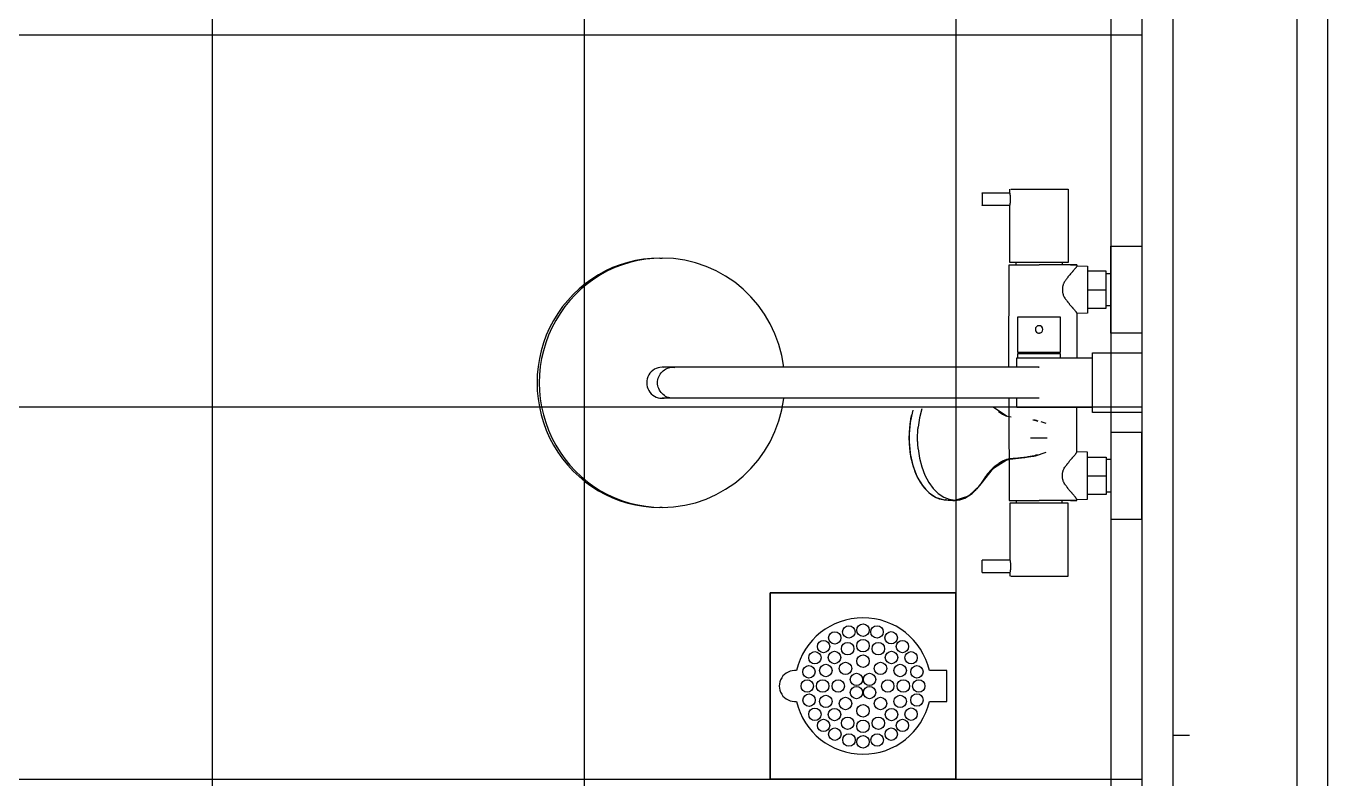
# Model space of a CAD drawing. Header units: millimetres. Extents: x -145636 to 131102, y -135903 to -7470.
# Drawn here: x 26745 to 27795, y -115773 to -115166 of the extents above; entities that cross this region are included whole.
import ezdxf

# ---------------------------------------------------------------- set-up
doc = ezdxf.new("R2010")
doc.units = ezdxf.units.MM
doc.layers.add('M_ARCHI', color=8, linetype='Continuous')

# ---------------------------------------------------------------- blocks, each defined once
blk = doc.blocks.new('RF Archi 21.10.2024')
at = {"layer": 'M_ARCHI', "color": 8}
for p, q in [((-138786, -25375.2), (-138786, -138101)), ((-138636, -126778.5), (-138636, -134028.5)), ((-138636, -126778.5), (-138636, -134028.5)), ((-138611, -134028.5), (-138611, -126778.5)), ((-138761, -129953.5), (-138761, -133253.5)), ((-138736, -129953.5), (-138736, -133278.5)), ((-138890, -131706), (-138890, -131716)), ((-138890, -131706.1), (-138890, -131706)), ((-138890, -131706), (-138890, -131706.1)), ((-138890, -131706.1), (-138890, -131706)), ((-138890, -131706), (-138867.5, -131706)), ((-138867.5, -131706), (-138867.5, -131703)), ((-138866.7, -131703), (-138844, -131703)), ((-138844, -131703), (-138820.5, -131703)), ((-138820.5, -131703), (-138820.5, -131762)), ((-138890, -131716), (-138890, -131715.8)), ((-138890, -131715.8), (-138890, -131716)), ((-138890, -131716), (-138890, -131715.8)), ((-138867.5, -131716), (-138890, -131716)), ((-138867.5, -131762), (-138867.5, -131716)), ((-138786, -131819), (-138786, -131749)), ((-138786, -131749), (-138761, -131749)), ((-138761, -131749), (-138761, -131819)), ((-139149.9, -131758.5), (-139148.1, -131758.5)), ((-138868.3, -131846.5), (-138868, -131764)), ((-138868, -131764), (-138844, -131764)), ((-138844, -131762), (-138867.5, -131762)), ((-138862.5, -131764), (-138862.5, -131762)), ((-138820.5, -131762), (-138844, -131762)), ((-138825.5, -131762), (-138825.5, -131764)), ((-138813.5, -131764), (-138813.5, -131764.8)), ((-138813.5, -131764.8), (-138805, -131765)), ((-138805, -131765), (-138805, -131803)), ((-138790, -131769), (-138805, -131769)), ((-138790, -131784), (-138790, -131769)), ((-138790, -131771), (-138786, -131771)), ((-138805, -131784), (-138790, -131784)), ((-138790, -131799), (-138790, -131784)), ((-138861, -131834.5), (-138861, -131806)), ((-138861, -131806), (-138844, -131806)), ((-138844, -131806), (-138827, -131806)), ((-138827, -131806), (-138827, -131834.5)), ((-138805, -131803), (-138813.5, -131803.2)), ((-138813.5, -131803.2), (-138813.5, -131839.1)), ((-138805, -131799), (-138790, -131799)), ((-138786, -131797), (-138790, -131797)), ((-138761, -131819), (-138786, -131819)), ((-138844, -131834.5), (-138861, -131834.5)), ((-138861, -131839), (-138861, -131835.5)), ((-138861, -131835.5), (-138844, -131835.5)), ((-138859, -131835.5), (-138859, -131834.5)), ((-138827, -131834.5), (-138844, -131834.5)), ((-138844, -131835.5), (-138827, -131835.5)), ((-138829, -131834.5), (-138829, -131835.5)), ((-138827, -131835.5), (-138827, -131839)), ((-138801, -131883), (-138801, -131835)), ((-138801, -131835), (-138761, -131835)), ((-138761, -131835), (-138761, -131883)), ((-139139.4, -131846.5), (-139148.1, -131846.5)), ((-139138.9, -131846.5), (-139139.4, -131846.5)), ((-139138.3, -131846.5), (-139138.9, -131846.5)), ((-139137.6, -131846.5), (-139138.3, -131846.5)), ((-139136.8, -131846.5), (-139137.6, -131846.5)), ((-139136, -131846.5), (-139136.8, -131846.5)), ((-139135.1, -131846.5), (-139136, -131846.5)), ((-139134.1, -131846.5), (-139135.1, -131846.5)), ((-139133.1, -131846.5), (-139134.1, -131846.5)), ((-139131.9, -131846.5), (-139133.1, -131846.5)), ((-139130.7, -131846.5), (-139131.9, -131846.5)), ((-139129.5, -131846.5), (-139130.7, -131846.5)), ((-139128.2, -131846.5), (-139129.5, -131846.5)), ((-139126.8, -131846.5), (-139128.2, -131846.5)), ((-139125.3, -131846.5), (-139126.8, -131846.5)), ((-139123.8, -131846.5), (-139125.3, -131846.5)), ((-139122.3, -131846.5), (-139123.8, -131846.5)), ((-139120.7, -131846.5), (-139122.3, -131846.5)), ((-139119, -131846.5), (-139120.7, -131846.5)), ((-139117.3, -131846.5), (-139119, -131846.5)), ((-139115.6, -131846.5), (-139117.3, -131846.5)), ((-139113.8, -131846.5), (-139115.6, -131846.5)), ((-139112, -131846.5), (-139113.8, -131846.5)), ((-139110.1, -131846.5), (-139112, -131846.5)), ((-139108.3, -131846.5), (-139110.1, -131846.5)), ((-139106.3, -131846.5), (-139108.3, -131846.5)), ((-139104.4, -131846.5), (-139106.3, -131846.5)), ((-139102.4, -131846.5), (-139104.4, -131846.5)), ((-139100.4, -131846.5), (-139102.4, -131846.5)), ((-139098.4, -131846.5), (-139100.4, -131846.5)), ((-139096.4, -131846.5), (-139098.4, -131846.5)), ((-139094.4, -131846.5), (-139096.4, -131846.5)), ((-139092.4, -131846.5), (-139094.4, -131846.5)), ((-139090.3, -131846.5), (-139092.4, -131846.5)), ((-139090, -131846.5), (-139090.3, -131846.5)), ((-138894, -131846.5), (-139090, -131846.5)), ((-138892, -131846.5), (-138894, -131846.5)), ((-138890, -131846.5), (-138892, -131846.5)), ((-138888, -131846.5), (-138890, -131846.5)), ((-138886, -131846.5), (-138888, -131846.5)), ((-138884.1, -131846.5), (-138886, -131846.5)), ((-138882.1, -131846.5), (-138884.1, -131846.5)), ((-138880.2, -131846.5), (-138882.1, -131846.5)), ((-138878.3, -131846.5), (-138880.2, -131846.5)), ((-138876.4, -131846.5), (-138878.3, -131846.5)), ((-138874.5, -131846.5), (-138876.4, -131846.5)), ((-138872.7, -131846.5), (-138874.5, -131846.5)), ((-138870.9, -131846.5), (-138872.7, -131846.5)), ((-138869.2, -131846.5), (-138870.9, -131846.5)), ((-138867.4, -131846.5), (-138869.2, -131846.5)), ((-138865.8, -131846.5), (-138867.4, -131846.5)), ((-138864.1, -131846.5), (-138865.8, -131846.5)), ((-138862.6, -131846.5), (-138864.1, -131846.5)), ((-138861, -131846.5), (-138862.6, -131846.5)), ((-138862, -131846.4), (-138862, -131839)), ((-138862, -131839), (-138801, -131839)), ((-138859.6, -131846.5), (-138861, -131846.5)), ((-138858.1, -131846.5), (-138859.6, -131846.5)), ((-138856.8, -131846.5), (-138858.1, -131846.5)), ((-138855.5, -131846.5), (-138856.8, -131846.5)), ((-138854.2, -131846.5), (-138855.5, -131846.5)), ((-138853, -131846.5), (-138854.2, -131846.5)), ((-138851.9, -131846.5), (-138853, -131846.5)), ((-138850.9, -131846.5), (-138851.9, -131846.5)), ((-138849.9, -131846.5), (-138850.9, -131846.5)), ((-138849, -131846.5), (-138849.9, -131846.5)), ((-138848.2, -131846.5), (-138849, -131846.5)), ((-138847.4, -131846.5), (-138848.2, -131846.5)), ((-138846.7, -131846.5), (-138847.4, -131846.5)), ((-138846.1, -131846.5), (-138846.7, -131846.5)), ((-138845.6, -131846.5), (-138846.1, -131846.5)), ((-138845.1, -131846.5), (-138845.6, -131846.5)), ((-138844.7, -131846.5), (-138845.1, -131846.5)), ((-138844.4, -131846.5), (-138844.7, -131846.5)), ((-138844.4, -131846.5), (-138844.2, -131846.5)), ((-138844.2, -131846.5), (-138844.4, -131846.5)), ((-138844.2, -131846.5), (-138844.1, -131846.5)), ((-138844.1, -131846.5), (-138844.2, -131846.5)), ((-138844.1, -131846.5), (-138844, -131846.5)), ((-138844, -131846.5), (-138844.1, -131846.5)), ((-139139.4, -131871.5), (-139148.1, -131871.5)), ((-139138.8, -131871.5), (-139139.4, -131871.5)), ((-139139.4, -131871.5), (-139139.4, -131871.5)), ((-139138.2, -131871.5), (-139138.8, -131871.5)), ((-139137.5, -131871.5), (-139138.2, -131871.5)), ((-139136.7, -131871.5), (-139137.5, -131871.5)), ((-139135.9, -131871.5), (-139136.7, -131871.5)), ((-139134.9, -131871.5), (-139135.9, -131871.5)), ((-139133.9, -131871.5), (-139134.9, -131871.5)), ((-139132.9, -131871.5), (-139133.9, -131871.5)), ((-139131.7, -131871.5), (-139132.9, -131871.5)), ((-139130.5, -131871.5), (-139131.7, -131871.5)), ((-139129.3, -131871.5), (-139130.5, -131871.5)), ((-139127.9, -131871.5), (-139129.3, -131871.5)), ((-139126.6, -131871.5), (-139127.9, -131871.5)), ((-139125.1, -131871.5), (-139126.6, -131871.5)), ((-139123.6, -131871.5), (-139125.1, -131871.5)), ((-139122, -131871.5), (-139123.6, -131871.5)), ((-139120.4, -131871.5), (-139122, -131871.5)), ((-139118.8, -131871.5), (-139120.4, -131871.5)), ((-139117.1, -131871.5), (-139118.8, -131871.5)), ((-139115.3, -131871.5), (-139117.1, -131871.5)), ((-139113.5, -131871.5), (-139115.3, -131871.5)), ((-139111.7, -131871.5), (-139113.5, -131871.5)), ((-139109.8, -131871.5), (-139111.7, -131871.5)), ((-139108, -131871.5), (-139109.8, -131871.5)), ((-139106, -131871.5), (-139108, -131871.5)), ((-139104.1, -131871.5), (-139106, -131871.5)), ((-139102.1, -131871.5), (-139104.1, -131871.5)), ((-139100.1, -131871.5), (-139102.1, -131871.5)), ((-139098.1, -131871.5), (-139100.1, -131871.5)), ((-139096.1, -131871.5), (-139098.1, -131871.5)), ((-139094.1, -131871.5), (-139096.1, -131871.5)), ((-139092, -131871.5), (-139094.1, -131871.5)), ((-139090, -131871.5), (-139092, -131871.5)), ((-138894, -131871.5), (-139090, -131871.5)), ((-138893.5, -131871.5), (-138894, -131871.5)), ((-138891.5, -131871.5), (-138893.5, -131871.5)), ((-138889.5, -131871.5), (-138891.5, -131871.5)), ((-138887.5, -131871.5), (-138889.5, -131871.5)), ((-138885.5, -131871.5), (-138887.5, -131871.5)), ((-138883.5, -131871.5), (-138885.5, -131871.5)), ((-138881.6, -131871.5), (-138883.5, -131871.5)), ((-138879.7, -131871.5), (-138881.6, -131871.5)), ((-138869.6, -131886.1), (-138880.8, -131879)), ((-138877.8, -131871.5), (-138879.7, -131871.5)), ((-138875.9, -131871.5), (-138877.8, -131871.5)), ((-138874, -131871.5), (-138875.9, -131871.5)), ((-138872.2, -131871.5), (-138874, -131871.5)), ((-138870.4, -131871.5), (-138872.2, -131871.5)), ((-138868.7, -131871.5), (-138870.4, -131871.5)), ((-138867, -131871.5), (-138868.7, -131871.5)), ((-138868.3, -131871.5), (-138868, -131954)), ((-138865.3, -131871.5), (-138867, -131871.5)), ((-138863.7, -131871.5), (-138865.3, -131871.5)), ((-138862.1, -131871.5), (-138863.7, -131871.5)), ((-138860.6, -131871.5), (-138862.1, -131871.5)), ((-138862, -131879), (-138862, -131871.6)), ((-138801, -131879), (-138862, -131879)), ((-138859.2, -131871.5), (-138860.6, -131871.5)), ((-138857.8, -131871.5), (-138859.2, -131871.5)), ((-138856.4, -131871.5), (-138857.8, -131871.5)), ((-138855.1, -131871.5), (-138856.4, -131871.5)), ((-138853.9, -131871.5), (-138855.1, -131871.5)), ((-138852.7, -131871.5), (-138853.9, -131871.5)), ((-138851.6, -131871.5), (-138852.7, -131871.5)), ((-138850.6, -131871.5), (-138851.6, -131871.5)), ((-138849.7, -131871.5), (-138850.6, -131871.5)), ((-138848.8, -131871.5), (-138849.7, -131871.5)), ((-138848, -131871.5), (-138848.8, -131871.5)), ((-138847.2, -131871.5), (-138848, -131871.5)), ((-138846.5, -131871.5), (-138847.2, -131871.5)), ((-138846, -131871.5), (-138846.5, -131871.5)), ((-138845.4, -131871.5), (-138846, -131871.5)), ((-138845, -131871.5), (-138845.4, -131871.5)), ((-138844.6, -131871.5), (-138845, -131871.5)), ((-138844.4, -131871.5), (-138844.6, -131871.5)), ((-138844.2, -131871.5), (-138844.4, -131871.5)), ((-138844, -131871.5), (-138844.2, -131871.5)), ((-138844, -131871.5), (-138844, -131871.5)), ((-138813.5, -131914.8), (-138813.5, -131878.8)), ((-138947.6, -131888.1), (-138949.1, -131903.5)), ((-138945.9, -131881.2), (-138948.3, -131892)), ((-138946.9, -131885.1), (-138947.6, -131888.1)), ((-138940.3, -131887.2), (-138941.5, -131894.8)), ((-138938.5, -131880.1), (-138940.3, -131887.2)), ((-138876.8, -131882.3), (-138873.6, -131884.3)), ((-138873.6, -131884.3), (-138870.8, -131885.7)), ((-138870.8, -131885.7), (-138866.4, -131886.6)), ((-138846, -131889.4), (-138848.2, -131888.9)), ((-138844.6, -131889.9), (-138846, -131889.4)), ((-138838.4, -131891.9), (-138842.4, -131890.4)), ((-138761, -131883), (-138801, -131883)), ((-138948.3, -131892), (-138949.1, -131903.5)), ((-138786, -131899), (-138786, -131969)), ((-138761, -131899), (-138786, -131899)), ((-138761, -131969), (-138761, -131899)), ((-138949.1, -131903.5), (-138947.6, -131918.8)), ((-138949.1, -131903.5), (-138948.3, -131915)), ((-138850.9, -131903.5), (-138850.8, -131903.5)), ((-138850.8, -131903.5), (-138842.2, -131903.5)), ((-138842.2, -131903.5), (-138837.4, -131903.5)), ((-138948.3, -131915), (-138945.9, -131925.7)), ((-138947.6, -131918.8), (-138946.9, -131921.9)), ((-138941.5, -131912.2), (-138940.3, -131919.7)), ((-138940.3, -131919.7), (-138938.5, -131926.8)), ((-138880.8, -131927.9), (-138869.6, -131920.9)), ((-138875.4, -131923.7), (-138871.6, -131921.6)), ((-138871.6, -131921.6), (-138867.7, -131920.5)), ((-138869.6, -131920.9), (-138861.3, -131919.8)), ((-138867.7, -131920.5), (-138858.2, -131919.6)), ((-138861.3, -131919.8), (-138855.5, -131919.2)), ((-138858.2, -131919.6), (-138846.8, -131917.8)), ((-138855.5, -131919.2), (-138851.3, -131918.6)), ((-138851.3, -131918.6), (-138848.2, -131918.1)), ((-138848.2, -131918.1), (-138846, -131917.5)), ((-138846.8, -131917.8), (-138838.4, -131915)), ((-138846, -131917.5), (-138844.6, -131917)), ((-138805, -131915), (-138813.5, -131914.8)), ((-138805, -131953), (-138805, -131915)), ((-138805, -131919), (-138790, -131919)), ((-138790, -131919), (-138790, -131934)), ((-138786, -131921), (-138790, -131921)), ((-138946.2, -131924.6), (-138943.3, -131932.6)), ((-138945.9, -131925.7), (-138942.3, -131935.1)), ((-138938.5, -131926.8), (-138936, -131933.4)), ((-138890.8, -131940.5), (-138880.8, -131927.9)), ((-138886, -131934.3), (-138884.6, -131932.5)), ((-138884.6, -131932.5), (-138882.8, -131930.2)), ((-138882.8, -131930.2), (-138881.3, -131928.6)), ((-138881.3, -131928.6), (-138877.6, -131925.3)), ((-138877.6, -131925.3), (-138876.8, -131924.6)), ((-138876.8, -131924.6), (-138875.4, -131923.7)), ((-138943.3, -131932.6), (-138941.2, -131936.9)), ((-138942.3, -131935.1), (-138937.6, -131942.6)), ((-138938.9, -131940.7), (-138936.7, -131943.6)), ((-138937.6, -131942.6), (-138932.4, -131948.1)), ((-138936, -131933.4), (-138932.9, -131939.3)), ((-138932.9, -131939.3), (-138929.3, -131944.2)), ((-138900.7, -131950.2), (-138891.9, -131941.9)), ((-138898, -131948.3), (-138891.9, -131941.9)), ((-138891.9, -131941.9), (-138886, -131934.3)), ((-138891.9, -131941.9), (-138890.8, -131940.5)), ((-138805, -131934), (-138790, -131934)), ((-138790, -131934), (-138790, -131949)), ((-138936.7, -131943.6), (-138932.9, -131947.5)), ((-138932.4, -131948.1), (-138926.9, -131951.6)), ((-138929.3, -131944.2), (-138925.3, -131948.3)), ((-138926.9, -131951.6), (-138920.6, -131953.4)), ((-138925.3, -131948.3), (-138920.9, -131951.2)), ((-138920.9, -131951.2), (-138916.4, -131953)), ((-138920.6, -131953.4), (-138920.3, -131953.4)), ((-138920.3, -131953.4), (-138912.8, -131953.9)), ((-138918.7, -131953.5), (-138917.4, -131953.6)), ((-138916.4, -131953), (-138911.7, -131953.6)), ((-138912.2, -131953.9), (-138907.9, -131953.4)), ((-138911.7, -131953.6), (-138900.7, -131950.2)), ((-138907.9, -131953.4), (-138903.8, -131952)), ((-138903.8, -131952), (-138898, -131948.3)), ((-138813.5, -131953.2), (-138805, -131953)), ((-138813.5, -131954), (-138813.5, -131953.2)), ((-138790, -131949), (-138805, -131949)), ((-138790, -131947), (-138786, -131947)), ((-139148.1, -131959.5), (-139149.9, -131959.5)), ((-138917.4, -131953.6), (-138916.1, -131953.7)), ((-138916.1, -131953.7), (-138914.8, -131953.8)), ((-138914.8, -131953.8), (-138913.5, -131953.9)), ((-138913.5, -131953.9), (-138912.2, -131953.9)), ((-138868, -131954), (-138844, -131954)), ((-138844, -131956), (-138867.5, -131956)), ((-138867.5, -131956), (-138867.5, -132002)), ((-138862.5, -131954), (-138862.5, -131956)), ((-138820.5, -131956), (-138844, -131956)), ((-138825.5, -131956), (-138825.5, -131954)), ((-138820.5, -132015), (-138820.5, -131956)), ((-138786, -131969), (-138761, -131969)), ((-138890, -132012), (-138890, -132002)), ((-138890, -132002), (-138890, -132002.1)), ((-138890, -132002.1), (-138890, -132002)), ((-138867.5, -132002), (-138890, -132002)), ((-138890, -132002), (-138890, -132002.1)), ((-138890, -132011.8), (-138890, -132012)), ((-138890, -132012), (-138890, -132011.8)), ((-138890, -132011.8), (-138890, -132012)), ((-138890, -132012), (-138867.5, -132012)), ((-138867.5, -132012), (-138867.5, -132015)), ((-138866.7, -132015), (-138844, -132015)), ((-138844, -132015), (-138820.5, -132015)), ((-139061, -132028.5), (-138911, -132028.5)), ((-139061, -132178.5), (-139061, -132028.5)), ((-138911, -132028.5), (-139061, -132028.5)), ((-139061, -132028.5), (-139061, -132178.5)), ((-138911, -132028.5), (-138911, -132178.5)), ((-138911, -132178.5), (-138911, -132028.5)), ((-138918.5, -132091), (-138932.4, -132091)), ((-138918.5, -132116), (-138918.5, -132091)), ((-138932.4, -132116), (-138918.5, -132116)), ((-138911, -132178.5), (-139061, -132178.5)), ((-139061, -132178.5), (-138911, -132178.5))]:
    blk.add_line(p, q, dxfattribs=at)
at = {"layer": 'M_ARCHI', "color": 8, "linetype": 'Continuous'}
for p, q in [((-139511, -131466.9), (-139511, -132353.5)), ((-139211, -131466.7), (-139211, -132353.5)), ((-138911, -131466.6), (-138911, -132028.5)), ((-142311, -131578.5), (-138761, -131578.5)), ((-142311, -131878.5), (-138761, -131878.5)), ((-138736, -132143.1), (-138722.8, -132143.1)), ((-142311, -132178.5), (-139061, -132178.5)), ((-138911, -132178.5), (-138761, -132178.5))]:
    blk.add_line(p, q, dxfattribs=at)
at = {"layer": 'M_ARCHI', "color": 8}
for centre in [(-138997.4, -132059.9), (-138986, -132058.5), (-138974.7, -132059.9), (-139017.8, -132071.7), (-139008.8, -132064.7), (-138998.4, -132073.4), (-138986, -132071), (-138973.6, -132073.4), (-138963.3, -132064.6), (-138954.2, -132071.7), (-139024.8, -132080.7), (-139009, -132080.5), (-138986, -132083.5), (-138963, -132080.5), (-138947.2, -132080.7), (-139029.6, -132092.1), (-139016, -132091), (-139000.1, -132089.3), (-138971.9, -132089.3), (-138956, -132091), (-138942.5, -132092.1), (-139031, -132103.5), (-139018.5, -132103.5), (-139006, -132103.5), (-138991.3, -132098.2), (-138980.7, -132098.2), (-138966, -132103.5), (-138953.5, -132103.5), (-138941, -132103.5), (-139029.5, -132114.9), (-139016, -132115.9), (-138991.3, -132108.8), (-138980.7, -132108.8), (-138956, -132115.9), (-138942.5, -132114.8), (-139024.8, -132126.3), (-139009, -132126.5), (-139000.1, -132117.6), (-138986, -132123.5), (-138971.9, -132117.6), (-138963, -132126.5), (-138947.2, -132126.2), (-139017.8, -132135.3), (-138998.4, -132133.5), (-138986, -132136), (-138973.6, -132133.5), (-138954.2, -132135.3), (-139008.7, -132142.3), (-138997.3, -132147), (-138974.6, -132147), (-138963.2, -132142.3), (-138986, -132148.5)]:
    blk.add_circle(centre, 5, dxfattribs=at)
for centre, radius, start, end in [((-138844, -131816), 3, 90, 270), ((-138844, -131816), 3, 270, 90), ((-138986, -132103.5), 55, 13.1366, 166.95), ((-139041, -132103.5), 12.5, 83.475, 276.525), ((-138986, -132103.5), 55, 193.05, 346.8634)]:
    blk.add_arc(centre, radius, start, end, dxfattribs=at)
for centre, major_axis, ratio, start_param, end_param in [((-139149.9, -131859), (0, 100.5), 0.984808, 0, 3.141593), ((-139148.1, -131859), (0, 100.5), 0.984808, 0, 3.141593), ((-139148.1, -131859), (0, 100.5), 0.984808, 4.838199, 6.283185), ((-139148.1, -131859), (0, 12.5), 0.984808, 0, 3.141593), ((-139148.1, -131859), (0, 12.5), 0.984808, 6.132198, 6.283185), ((-139148.1, -131859), (0, 12.5), 0.984808, 3.141593, 3.29258), ((-139148.1, -131859), (0, 100.5), 0.984808, 3.141593, 4.586579), ((-138918.7, -131903.5), (0, 50), 0.603332, 1.178097, 1.570796), ((-138918.7, -131903.5), (0, 50), 0.603332, 1.570796, 3.141593)]:
    blk.add_ellipse(centre, major_axis=major_axis, ratio=ratio, start_param=start_param, end_param=end_param, dxfattribs=at)
for points, knots in [([(-138867.5, -131716), (-138867.5, -131716), (-138867.5, -131715.9), (-138867.4, -131715.7), (-138867.4, -131715.3), (-138867.3, -131714.8), (-138867.2, -131714.2), (-138867.1, -131713.5), (-138867, -131712.7), (-138867, -131711.8), (-138867, -131710.9), (-138867, -131710.2), (-138867, -131709.5), (-138867.1, -131708.6), (-138867.2, -131707.7), (-138867.3, -131707), (-138867.5, -131706.2), (-138867.5, -131706), (-138867.5, -131706)], [0, 0, 0, 0, 0.055556, 0.111111, 0.166667, 0.222222, 0.277778, 0.333333, 0.388889, 0.444444, 0.513889, 0.548611, 0.583333, 0.652778, 0.722222, 0.791667, 0.861111, 1, 1, 1, 1]), ([(-138813.5, -131764), (-138813.5, -131764), (-138815.9, -131764), (-138819.7, -131764), (-138826.6, -131764), (-138837.9, -131764), (-138844, -131764)], [0, 0, 0, 0, 0.01974667, 0.04180364, 0.07040511, 0.09897424, 0.09897424, 0.09897424, 0.09897424]), ([(-138818.7, -131764), (-138817.6, -131764), (-138815.6, -131764), (-138813.5, -131764), (-138813.5, -131764)], [0.0618589, 0.0618589, 0.0618589, 0.0618589, 0.07922757, 0.09897424, 0.09897424, 0.09897424, 0.09897424]), ([(-138813.5, -131764.8), (-138813.5, -131764.8), (-138813.5, -131765), (-138813.9, -131765.5), (-138814.1, -131765.9), (-138814.3, -131766.2), (-138814.6, -131766.5), (-138815, -131767), (-138815.6, -131767.7), (-138816.2, -131768.5), (-138816.7, -131769), (-138817, -131769.4), (-138817.2, -131769.6), (-138817.4, -131769.9), (-138817.7, -131770.3), (-138818.3, -131770.9), (-138819, -131771.7), (-138819.6, -131772.5), (-138820.2, -131773.1), (-138820.6, -131773.6), (-138820.9, -131774), (-138821, -131774.2), (-138821.1, -131774.4), (-138821.2, -131774.6), (-138821.4, -131774.8), (-138821.7, -131775.2), (-138822.1, -131775.8), (-138822.7, -131776.5), (-138823.4, -131777.5), (-138824, -131778.5), (-138824.4, -131779.4), (-138824.6, -131779.9), (-138824.7, -131780.4), (-138824.8, -131780.8), (-138825, -131781.4), (-138825.1, -131782.4), (-138825.2, -131784), (-138825.1, -131785.5), (-138825, -131786.6), (-138824.8, -131787.2), (-138824.7, -131787.6), (-138824.6, -131788), (-138824.4, -131788.6), (-138824, -131789.5), (-138823.3, -131790.5), (-138822.6, -131791.5), (-138822.1, -131792.2), (-138821.7, -131792.8), (-138821.4, -131793.2), (-138821.2, -131793.4), (-138821.1, -131793.6), (-138821, -131793.7), (-138820.8, -131794), (-138820.5, -131794.4), (-138820.1, -131794.9), (-138819.6, -131795.5), (-138818.9, -131796.3), (-138818.3, -131797.1), (-138817.7, -131797.7), (-138817.4, -131798.1), (-138817.2, -131798.3), (-138817, -131798.6), (-138816.7, -131798.9), (-138816.2, -131799.5), (-138815.5, -131800.3), (-138814.9, -131801), (-138814.5, -131801.5), (-138814.3, -131801.8), (-138814.1, -131802.1), (-138813.8, -131802.5), (-138813.5, -131803), (-138813.5, -131803.2), (-138813.5, -131803.2)], [-1, -1, -1, -1, -0.944444, -0.916667, -0.902778, -0.888889, -0.875, -0.861111, -0.833333, -0.805556, -0.791667, -0.784722, -0.777778, -0.770833, -0.763889, -0.75, -0.722222, -0.708333, -0.694444, -0.680556, -0.673611, -0.670139, -0.666667, -0.663194, -0.659722, -0.652778, -0.638889, -0.625, -0.611111, -0.583333, -0.569444, -0.5625, -0.555556, -0.548611, -0.541667, -0.527778, -0.5, -0.472222, -0.458333, -0.451389, -0.444444, -0.4375, -0.430556, -0.416667, -0.388889, -0.375, -0.361111, -0.347222, -0.340278, -0.336806, -0.333333, -0.329861, -0.326389, -0.319444, -0.305556, -0.291667, -0.277778, -0.25, -0.236111, -0.229167, -0.222222, -0.215278, -0.208333, -0.194444, -0.166667, -0.138889, -0.125, -0.111111, -0.097222, -0.083333, -0.055556, 0, 0, 0, 0]), ([(-138847, -131815.4), (-138847, -131815.7), (-138847, -131816), (-138847, -131816.3), (-138847, -131816.5), (-138847, -131816.5)], [0.4444444, 0.4444444, 0.4444444, 0.4444444, 0.5138889, 0.5486111, 0.5555556, 0.5555556, 0.5555556, 0.5555556]), ([(-138942, -131903.5), (-138942, -131901.7), (-138941.9, -131898.8), (-138941.6, -131895.9), (-138941.5, -131894.8)], [-1, -1, -1, -1, -0.4, 0, 0, 0, 0]), ([(-138941.5, -131912.2), (-138941.7, -131910.5), (-138941.9, -131907.6), (-138942, -131904.6), (-138942, -131903.5)], [-1, -1, -1, -1, -0.4, 0, 0, 0, 0]), ([(-138845.3, -131917), (-138845.6, -131917.2), (-138846.6, -131917.5), (-138848.8, -131918.1), (-138851.8, -131918.7), (-138855.3, -131919.2), (-138858.8, -131919.6), (-138861.4, -131919.9), (-138863.8, -131920.1), (-138865.7, -131920.2), (-138867.9, -131920.4), (-138869.8, -131920.8), (-138871.5, -131921.4), (-138872.9, -131922), (-138874.2, -131922.7), (-138876.1, -131923.9), (-138878.6, -131925.6), (-138881.6, -131928.1), (-138884.3, -131930.9), (-138886.8, -131934.1), (-138889.1, -131937.5), (-138891.3, -131940.9), (-138893.7, -131943.9), (-138897, -131947.3), (-138901.1, -131950.8), (-138906.6, -131953.3), (-138910.3, -131953.9), (-138912.2, -131953.9)], [0, 0, 0, 0, 0.1, 0.2, 0.3, 0.4, 0.45, 0.5, 0.525, 0.55, 0.575, 0.6, 0.6125, 0.625, 0.6375, 0.65, 0.675, 0.7, 0.725, 0.75, 0.775, 0.8, 0.825, 0.85, 0.9, 0.95, 1, 1, 1, 1]), ([(-138813.5, -131953.2), (-138813.5, -131953.2), (-138813.5, -131953), (-138813.9, -131952.5), (-138814.1, -131952.1), (-138814.3, -131951.8), (-138814.6, -131951.4), (-138815, -131950.9), (-138815.6, -131950.2), (-138816.2, -131949.5), (-138816.7, -131948.9), (-138817, -131948.6), (-138817.2, -131948.3), (-138817.4, -131948), (-138817.7, -131947.7), (-138818.3, -131947), (-138819, -131946.3), (-138819.6, -131945.5), (-138820.2, -131944.9), (-138820.6, -131944.3), (-138820.9, -131943.9), (-138821, -131943.7), (-138821.1, -131943.5), (-138821.2, -131943.4), (-138821.4, -131943.1), (-138821.7, -131942.7), (-138822.1, -131942.2), (-138822.7, -131941.5), (-138823.4, -131940.5), (-138824, -131939.5), (-138824.4, -131938.5), (-138824.6, -131938), (-138824.7, -131937.6), (-138824.8, -131937.2), (-138825, -131936.6), (-138825.1, -131935.5), (-138825.2, -131934), (-138825.1, -131932.4), (-138825, -131931.3), (-138824.8, -131930.8), (-138824.7, -131930.3), (-138824.6, -131929.9), (-138824.4, -131929.4), (-138824, -131928.4), (-138823.3, -131927.4), (-138822.6, -131926.5), (-138822.1, -131925.7), (-138821.7, -131925.2), (-138821.4, -131924.8), (-138821.2, -131924.5), (-138821.1, -131924.4), (-138821, -131924.2), (-138820.8, -131924), (-138820.5, -131923.6), (-138820.1, -131923.1), (-138819.6, -131922.4), (-138818.9, -131921.6), (-138818.3, -131920.9), (-138817.7, -131920.2), (-138817.4, -131919.9), (-138817.2, -131919.6), (-138817, -131919.4), (-138816.7, -131919), (-138816.2, -131918.4), (-138815.5, -131917.7), (-138814.9, -131917), (-138814.5, -131916.5), (-138814.3, -131916.1), (-138814.1, -131915.8), (-138813.8, -131915.5), (-138813.5, -131915), (-138813.5, -131914.8), (-138813.5, -131914.8)], [-1, -1, -1, -1, -0.944444, -0.916667, -0.902778, -0.888889, -0.875, -0.861111, -0.833333, -0.805556, -0.791667, -0.784722, -0.777778, -0.770833, -0.763889, -0.75, -0.722222, -0.708333, -0.694444, -0.680556, -0.673611, -0.670139, -0.666667, -0.663194, -0.659722, -0.652778, -0.638889, -0.625, -0.611111, -0.583333, -0.569444, -0.5625, -0.555556, -0.548611, -0.541667, -0.527778, -0.5, -0.472222, -0.458333, -0.451389, -0.444444, -0.4375, -0.430556, -0.416667, -0.388889, -0.375, -0.361111, -0.347222, -0.340278, -0.336806, -0.333333, -0.329861, -0.326389, -0.319444, -0.305556, -0.291667, -0.277778, -0.25, -0.236111, -0.229167, -0.222222, -0.215278, -0.208333, -0.194444, -0.166667, -0.138889, -0.125, -0.111111, -0.097222, -0.083333, -0.055556, 0, 0, 0, 0]), ([(-138919.2, -131953), (-138919.2, -131953.1), (-138919.1, -131953.3), (-138918.8, -131953.5), (-138918.7, -131953.5), (-138918.7, -131953.5)], [-1, -1, -1, -1, -0.875, -0.625, 0, 0, 0, 0]), ([(-138912.2, -131953.9), (-138912.1, -131953.9), (-138912, -131953.9), (-138911.8, -131953.7), (-138911.7, -131953.6), (-138911.7, -131953.6)], [-0.9879218, -0.9879218, -0.9879218, -0.9879218, -0.75, -0.5, 0, 0, 0, 0]), ([(-138813.5, -131954), (-138813.5, -131954), (-138815.9, -131954), (-138819.7, -131954), (-138826.6, -131954), (-138837.9, -131954), (-138844, -131954)], [0, 0, 0, 0, 0.01974667, 0.04180364, 0.07040511, 0.09897424, 0.09897424, 0.09897424, 0.09897424]), ([(-138818.7, -131954), (-138817.6, -131954), (-138815.6, -131954), (-138813.5, -131954), (-138813.5, -131954)], [0.0618589, 0.0618589, 0.0618589, 0.0618589, 0.07922757, 0.09897424, 0.09897424, 0.09897424, 0.09897424]), ([(-138867.5, -132002), (-138867.5, -132002), (-138867.5, -132002), (-138867.4, -132002.2), (-138867.4, -132002.6), (-138867.3, -132003.1), (-138867.2, -132003.7), (-138867.1, -132004.5), (-138867, -132005.3), (-138867, -132006.2), (-138867, -132007), (-138867, -132007.7), (-138867, -132008.4), (-138867.1, -132009.3), (-138867.2, -132010.2), (-138867.3, -132011), (-138867.5, -132011.7), (-138867.5, -132012), (-138867.5, -132012)], [0, 0, 0, 0, 0.055556, 0.111111, 0.166667, 0.222222, 0.277778, 0.333333, 0.388889, 0.444444, 0.513889, 0.548611, 0.583333, 0.652778, 0.722222, 0.791667, 0.861111, 1, 1, 1, 1])]:
    blk.add_open_spline(points, degree=3, knots=knots, dxfattribs=at)
for points in [[(-138813.6, -131764), (-138813.6, -131764), (-138813.5, -131764), (-138813.5, -131764)], [(-138813.5, -131764), (-138813.5, -131764), (-138813.6, -131764), (-138813.6, -131764)], [(-138845, -131818.8), (-138844.7, -131818.9), (-138844.4, -131819), (-138844, -131819)], [(-138844, -131819), (-138843.8, -131819), (-138843.5, -131818.9), (-138843.1, -131818.8), (-138843, -131818.8)], [(-139139.4, -131871.5), (-139141, -131871.5), (-139144.2, -131870.8), (-139148.3, -131868), (-139151, -131863.9), (-139152, -131859), (-139151, -131854.1), (-139148.3, -131849.9), (-139144.2, -131847.1), (-139141, -131846.5), (-139139.4, -131846.5)], [(-139139.4, -131846.5), (-139138.9, -131846.5), (-139138.3, -131846.5), (-139137.8, -131846.6)], [(-139137.8, -131871.4), (-139138.3, -131871.4), (-139138.9, -131871.5), (-139139.4, -131871.5)], [(-138848.9, -131888.8), (-138848, -131889), (-138846.6, -131889.4), (-138845.6, -131889.8), (-138845.3, -131889.9)], [(-138948.9, -131903.5), (-138949, -131903.5), (-138949, -131903.5), (-138949, -131903.5)], [(-138948.9, -131903.5), (-138949, -131903.5), (-138949, -131903.5), (-138949, -131903.5)], [(-138948.9, -131903.5), (-138948.9, -131903.5), (-138948.9, -131903.5), (-138948.9, -131903.5)], [(-138948.9, -131903.5), (-138948.9, -131903.5), (-138948.9, -131903.5), (-138948.9, -131903.5)], [(-138813.6, -131954), (-138813.6, -131954), (-138813.5, -131954), (-138813.5, -131954)], [(-138813.5, -131954), (-138813.5, -131954), (-138813.6, -131954), (-138813.6, -131954)]]:
    blk.add_open_spline(points, degree=3, dxfattribs=at)

msp = doc.modelspace()

# ---------------------------------------------------------------- block references
at = {"layer": 'M_ARCHI', "color": 8, "linetype": 'Continuous'}
msp.add_blockref('RF Archi 21.10.2024', (166405.7, 16405.4), dxfattribs=at)

doc.saveas('drawing.dxf')
